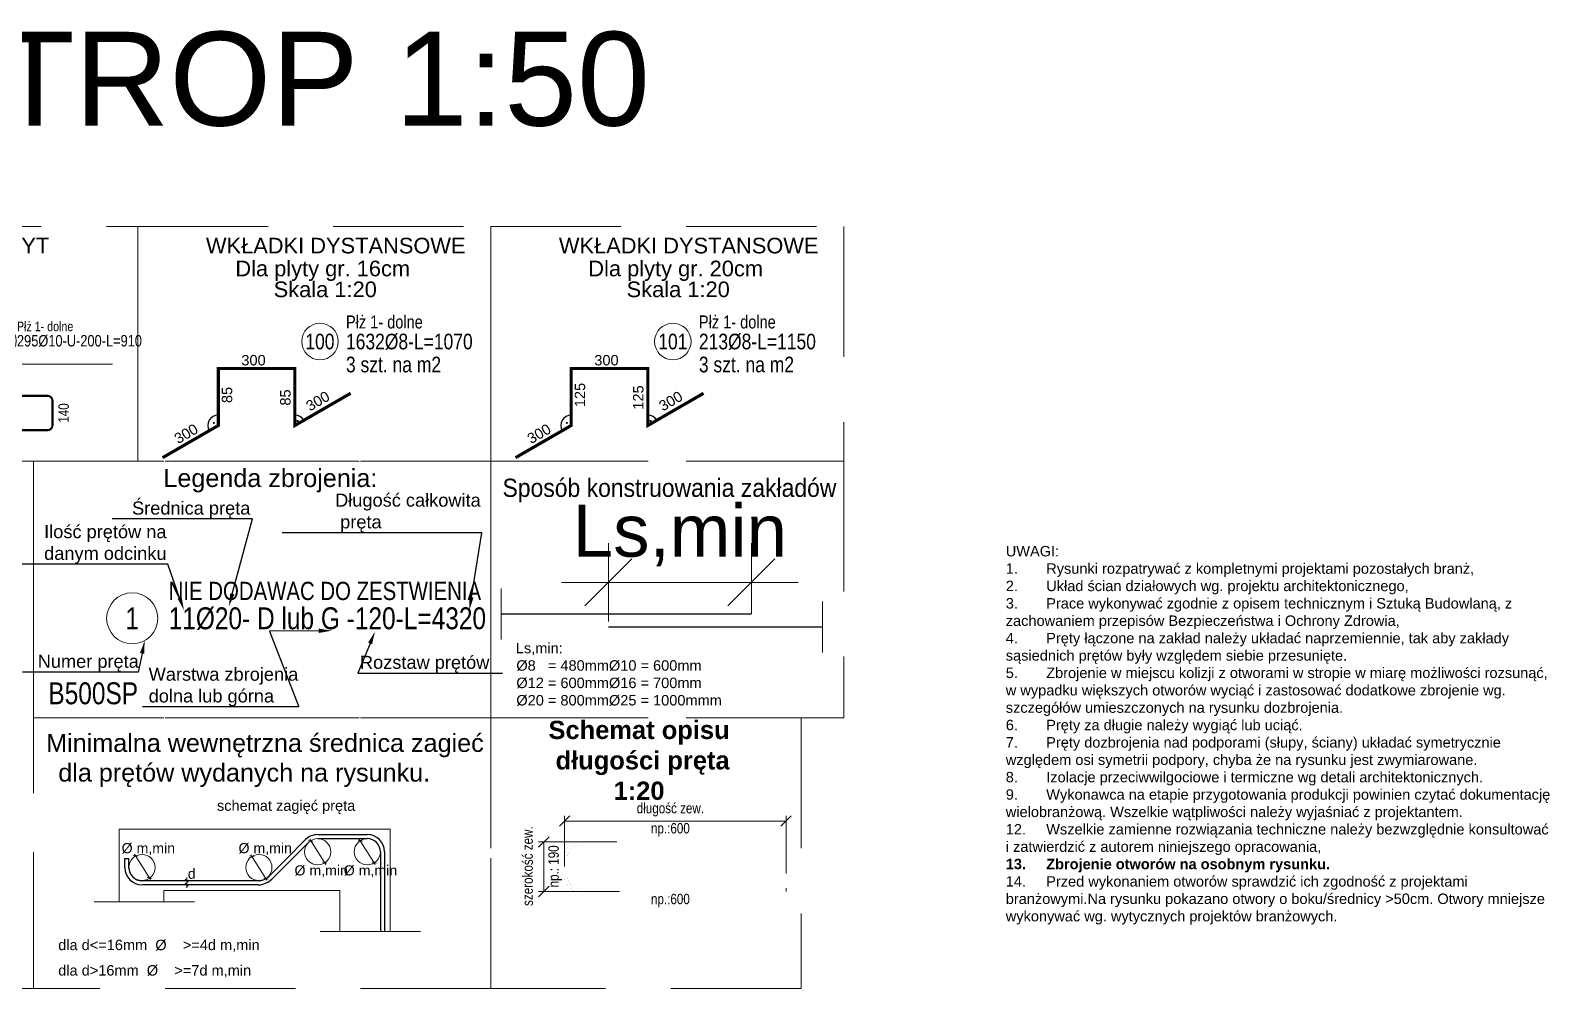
# Model space of a CAD drawing. Header units: millimetres. Extents: x -21220 to 1756793, y -806857 to 86733.
# Drawn here: x 215942 to 221774, y 83057 to 86733 of the extents above; entities that cross this region are included whole.
import ezdxf
from ezdxf import colors
from ezdxf.entities.mleader import LeaderData, LeaderLine
from ezdxf.enums import TextEntityAlignment as Align
from ezdxf.math import Vec2, Vec3

# ---------------------------------------------------------------- set-up
doc = ezdxf.new("R2010")
doc.units = ezdxf.units.MM
doc.header["$LTSCALE"] = 10
doc.header["$MEASUREMENT"] = 0
doc.linetypes.add('DASHED', pattern=[0.75, 0.5, -0.25])
doc.layers.get('Defpoints').update_dxf_attribs({"color": 2, "lineweight": 50})
for name, color, linetype, lineweight in [('e-cad_cienkie', 4, 'Continuous', 9), ('e-cad_opisy', 2, 'Continuous', 18), ('e-cad_prety_widok', 1, 'Continuous', 40), ('e-cad_strzemiona', 6, 'Continuous', 25), ('G-Bloki', 221, 'Continuous', 5), ('G-Cienka', 4, 'Continuous', 9), ('G-Obrys', 3, 'Continuous', 20), ('G-Opisy', 2, 'Continuous', 18), ('G-Przerywana', 8, 'DASHED', 15), ('G-Wymiary', 4, 'Continuous', 9)]:
    doc.layers.add(name, color=color, linetype=linetype, lineweight=lineweight)
doc.layers.add('e-cad_rzutnie', color=61, linetype='Continuous', lineweight=5, plot=False)
doc.layers.add('G-Prety', color=1, linetype='Continuous')
doc.layers.add('G-Pęty', color=1, linetype='Continuous')
doc.styles.add('Arial-GG', font='arial.ttf')
doc.styles.add('e-cad_1', font='arial.ttf')
doc.styles.get("Standard").update_dxf_attribs({"font": 'arial.ttf'})
doc.dimstyles.new('W-1 do 100-GG cm', dxfattribs={"dimscale": 100, "dimtxt": 2, "dimasz": 1.8, "dimexe": 1.5, "dimexo": 0, "dimgap": 0.6, "dimtad": 1, "dimdec": 1, "dimlfac": 0.1, "dimrnd": 0.5, "dimzin": 9, "dimtxsty": 'Arial-GG', "dimblk": 'OBLIQUE', "dimcen": 0, "dimdle": 1, "dimclrd": 4, "dimclre": 4, "dimclrt": 7, "dimadec": 0, "dimazin": 0, "dimtfac": 1, "dimtdec": 1, "dimtix": 1, "dimtmove": 0, "dimatfit": 0, "dimfxl": 1.5, "dimfxlon": 1, "dimlwd": -1, "dimlwe": -1, "dimarcsym": 0})

# ---------------------------------------------------------------- blocks, each defined once
blk = doc.blocks.new('e-cad_ZelbetOpis_6')
blk.add_circle((5, 4.5), 3.5)
at = {"layer": 'e-cad_opisy', "style": 'e-cad_1', "width": 0.8}
blk.add_attdef('NR', text='', height=3, dxfattribs=at).set_placement((5, 3), align=Align.CENTER)
for tag, p in [('OPIS_1', (10, 3)), ('UWAGI', (10, -10))]:
    blk.add_attdef(tag, p, '', height=3, dxfattribs=at)
at = {"layer": 'e-cad_opisy', "style": 'e-cad_1', "width": 0.8, "flags": 1}
for tag, p in [('SREDNICA', (0, -20)), ('DLUGOSC', (0, -25)), ('SZT', (0, -30)), ('GATUNEK_STALI', (0, -35)), ('KLASA_STALI', (0, -40))]:
    blk.add_attdef(tag, p, '', height=3, dxfattribs=at)
at = {"layer": 'e-cad_rzutnie', "style": 'e-cad_1', "width": 0.8}
for tag, p, height in [('POZYCJA', (10, 7), 2.5), ('OPIS_2', (10, -6), 3)]:
    blk.add_attdef(tag, p, '', height=height, dxfattribs=at)
blk = doc.blocks.new('e-cad_ZelbetOpis_7')
blk.add_circle((5, 4.5), 3.5)
at = {"layer": 'e-cad_opisy', "style": 'e-cad_1', "width": 0.8}
blk.add_attdef('NR', text='', height=3, dxfattribs=at).set_placement((5, 3), align=Align.CENTER)
for tag, p in [('OPIS_1', (10, 3)), ('UWAGI', (10, -6))]:
    blk.add_attdef(tag, p, '', height=3, dxfattribs=at)
at = {"layer": 'e-cad_opisy', "style": 'e-cad_1', "width": 0.8, "flags": 1}
for tag, p in [('SREDNICA', (0, -15)), ('DLUGOSC', (0, -20)), ('SZT', (0, -25)), ('GATUNEK_STALI', (0, -30)), ('KLASA_STALI', (0, -35)), ('OPIS_2', (0, -40)), ('KOD', (0, -50)), ('HAK_1', (0, -55)), ('HAK_2', (0, -60)), ('A', (0, -65)), ('B', (0, -70)), ('C', (0, -75)), ('D', (0, -80)), ('E', (0, -85)), ('F', (0, -90)), ('R', (0, -95)), ('HAK_1_DLUGOSC', (0, -100)), ('HAK_2_DLUGOSC', (0, -105)), ('KIERUNEK', (0, -110))]:
    blk.add_attdef(tag, p, '', height=3, dxfattribs=at)
at = {"layer": 'e-cad_rzutnie', "style": 'e-cad_1', "width": 0.8}
blk.add_attdef('POZYCJA', (10, 7), '', height=2.5, dxfattribs=at)
blk = doc.blocks.new('_Oblique')
at = {"color": 0, "linetype": 'ByBlock', "lineweight": -2}
blk.add_line((-0.5, -0.5), (0.5, 0.5), dxfattribs=at)
blk = doc.blocks.new('*D957')
at = {"layer": 'Defpoints', "color": 0, "transparency": 16777216}
for p in [(218709.5, 84615.5), (218709.5, 84494.2), (218160.6, 84444.6)]:
    blk.add_point(p, dxfattribs=at)
at = {"layer": 'G-Wymiary', "color": 4, "transparency": 16777216}
for p, q in [((218160.6, 84465.5), (218160.6, 84765.5)), ((218709.5, 84494.2), (218709.5, 84765.5)), ((218160.6, 84615.5), (217980.6, 84615.5)), ((218160.6, 84615.5), (218709.5, 84615.5)), ((218709.5, 84615.5), (218889.5, 84615.5))]:
    blk.add_line(p, q, dxfattribs=at)
at = {"layer": 'G-Wymiary', "color": 4, "transparency": 16777216, "xscale": 180, "yscale": 180, "zscale": 180}
blk.add_blockref('_Oblique', (218160.6, 84615.5), dxfattribs=at)
at = {"layer": 'G-Wymiary', "color": 4, "transparency": 16777216, "xscale": 180, "yscale": 180, "zscale": 180, "rotation": 180}
blk.add_blockref('_Oblique', (218709.5, 84615.5), dxfattribs=at)
at = {"layer": 'G-Wymiary', "color": 7, "transparency": 16777216, "insert": (218435, 84795.3), "char_height": 200, "attachment_point": 5, "style": 'Arial-GG'}
blk.add_mtext('Ls,min', dxfattribs=at)

msp = doc.modelspace()

# ---------------------------------------------------------------- linework, layer by layer
at = {"layer": 'e-cad_cienkie', "ltscale": 2}
msp.add_lwpolyline([(215647.07, 85331.26), (215717.07, 85452.5), (216256.68, 85452.5)], dxfattribs=at)
at = {"layer": 'e-cad_prety_widok', "ltscale": 4, "const_width": 12}
for points in [[(216449.43, 85093.89), (216663.34, 85217.39), (216663.34, 85436.12), (216957.34, 85436.12), (216957.34, 85217.39), (217171.25, 85340.89)], [(217804.3, 85093.89), (218018.21, 85217.39), (218018.21, 85436.12), (218312.21, 85436.12), (218312.21, 85217.39), (218526.11, 85340.89)]]:
    msp.add_lwpolyline(points, dxfattribs=at)
at = {"layer": 'e-cad_prety_widok', "ltscale": 2}
msp.add_lwpolyline([(215630.88, 85199.26, 8, 8, 0), (216006.88, 85199.26, 8, 8, 0.4142136), (216026.88, 85219.26, 8, 8, 0), (216026.88, 85311.26, 8, 8, 0.4142136), (216006.88, 85331.26, 8, 8, 0), (215630.88, 85331.26, 0, 0, 0)], format="xyseb", dxfattribs=at)
at = {"layer": 'e-cad_strzemiona', "ltscale": 4}
for centre in [(216646.02, 85227.39), (216967.34, 85234.71), (218000.88, 85227.39), (218322.21, 85234.71)]:
    msp.add_circle(centre, 2, dxfattribs=at)
for centre, start, end in [((216663.34, 85217.39), 90, 210.000063), ((216957.34, 85217.39), 29.99998, 89.999948), ((218018.21, 85217.39), 90, 210.000063), ((218312.21, 85217.39), 29.99998, 89.999948)]:
    msp.add_arc(centre, 40, start, end, dxfattribs=at)
at = {"layer": 'G-Cienka', "ltscale": 2}
for p, q in [((217972.9, 83679.85), (218012.9, 83719.85)), ((217992.9, 83524.85), (217992.9, 83719.85)), ((217992.9, 83699.85), (218842.9, 83699.85)), ((218822.9, 83679.85), (218862.9, 83719.85)), ((218842.9, 83498.06), (218842.9, 83719.85)), ((217892.9, 83599.85), (217932.9, 83639.85)), ((218193.04, 83619.85), (217892.9, 83619.85)), ((217912.9, 83619.85), (217912.9, 83429.47)), ((217892.9, 83409.47), (217932.9, 83449.47)), ((218202.84, 83429.47), (217892.9, 83429.47)), ((218842.9, 83429.85), (218842.9, 83441.85))]:
    msp.add_line(p, q, dxfattribs=at)
at = {"layer": 'G-Cienka', "linetype": 'ByBlock'}
for p, q in [((217014.11, 83630.76), (217044.93, 83581.99)), ((217204.36, 83630.76), (217235.18, 83581.99)), ((216341.32, 83572.68), (216372.14, 83523.91)), ((217009.85, 83626.3), (217026.35, 83622.58)), ((217075.76, 83533.22), (217044.93, 83581.99)), ((217200.1, 83626.3), (217216.6, 83622.58)), ((217266, 83533.22), (217235.18, 83581.99)), ((216337.06, 83568.22), (216353.56, 83564.51)), ((216402.96, 83475.15), (216372.14, 83523.91)), ((216784.1, 83565.92), (216800.59, 83562.2)), ((216788.35, 83570.38), (216819.18, 83521.61)), ((216850, 83472.84), (216819.18, 83521.61)), ((217063.52, 83541.4), (217080.01, 83537.68)), ((217253.76, 83541.4), (217270.26, 83537.68)), ((216390.72, 83483.32), (216407.22, 83479.6)), ((216548.04, 83464.87), (216536.09, 83476.83)), ((216548.04, 83449.33), (216536.09, 83461.28)), ((216542.07, 83463.38), (216542.07, 83482.81)), ((216542.07, 83455.31), (216542.07, 83470.85)), ((216542.07, 83462.78), (216542.07, 83443.35)), ((216837.76, 83481.02), (216854.25, 83477.3))]:
    msp.add_line(p, q, dxfattribs=at)
at = {"layer": 'G-Cienka'}
msp.add_line((217300.94, 83424.41), (217300.94, 83294.88), dxfattribs=at)
at = {"layer": 'G-Cienka', "ltscale": 2, "const_width": 0.2}
for points in [[(218842.9, 83429.85), (218046.9, 83429.85, -0.414214), (217992.9, 83483.85), (217992.9, 83565.85, -0.4142131), (218046.9, 83619.85), (218842.9, 83619.85)], [(218842.9, 83441.85), (218046.9, 83441.85, -0.414214), (218004.9, 83483.85), (218004.9, 83565.85, -0.4142131), (218046.9, 83607.85), (218842.9, 83607.85)]]:
    msp.add_lwpolyline(points, format="xyb", dxfattribs=at)
at = {"layer": 'G-Cienka', "linetype": 'Continuous'}
for centre in [(217044.93, 83581.99), (217235.18, 83581.99), (216370.3, 83521.58), (216819.18, 83521.61)]:
    msp.add_circle(centre, 50.22, dxfattribs=at)
at = {"layer": 'G-Obrys', "linetype": 'Continuous'}
for p, q in [((216282.92, 83389.63), (216282.92, 83669.27)), ((217322.47, 83669.27), (217322.47, 83275.83)), ((216454.4, 83433.78), (216454.4, 83389.63)), ((217129.79, 83433.78), (216454.4, 83433.78)), ((217129.79, 83275.83), (217129.79, 83433.78))]:
    msp.add_line(p, q, dxfattribs=at)
at = {"layer": 'G-Obrys'}
msp.add_line((217322.47, 83669.27), (216282.92, 83669.27), dxfattribs=at)
at = {"layer": 'G-Prety', "linetype": 'Continuous'}
for p, q in [((217044.93, 83647.75), (217235.18, 83647.75)), ((217044.93, 83632.21), (217235.18, 83632.21)), ((216924.6, 83554.66), (216998.43, 83628.49)), ((216946.58, 83554.66), (217009.42, 83617.5)), ((217285.4, 83581.99), (217285.4, 83275.83)), ((217300.94, 83581.99), (217300.94, 83275.83)), ((216304.45, 83520.9), (216304.45, 83556.71)), ((216304.45, 83556.71), (216319.99, 83556.71)), ((216319.99, 83518.33), (216319.99, 83556.71)), ((216858.3, 83488.36), (216924.6, 83554.66)), ((216869.29, 83477.37), (216946.58, 83554.66)), ((216816.03, 83470.85), (216370.14, 83470.85)), ((216816.03, 83455.31), (216370.46, 83455.31))]:
    msp.add_line(p, q, dxfattribs=at)
for centre, radius, start, end in [((217044.93, 83581.99), 65.76, 90, 135), ((217235.18, 83581.99), 65.76, 0, 90), ((217235.18, 83581.99), 50.22, 0, 90), ((216370.46, 83521.07), 65.76, 180, 270), ((216370.14, 83521.07), 50.22, 180, 270.000839), ((216370.14, 83521.07), 50.14, 180, 270.000839), ((216816.03, 83530.63), 59.78, 270, 315), ((216816.03, 83530.63), 75.33, 270, 315)]:
    msp.add_arc(centre, radius, start, end, dxfattribs=at)
at = {"layer": 'G-Przerywana', "ltscale": 100}
for p, q in [((216186.59, 83389.63), (216571.94, 83389.63)), ((217054.65, 83275.83), (217440, 83275.83))]:
    msp.add_line(p, q, dxfattribs=at)
for points in [[(214733.63, 85980.15), (216354.2, 85980.15), (216354.2, 85080.88), (214733.63, 85080.88)], [(216354.2, 85980.15), (217709.06, 85980.15), (217709.06, 85080.88), (216354.2, 85080.88)], [(217709.06, 85980.15), (219063.93, 85980.15), (219063.93, 85080.88), (217709.06, 85080.88)], [(214733.63, 85080.88), (215954.2, 85080.88), (215954.2, 83056.98), (214733.63, 83056.98)], [(215954.2, 85080.88), (217709.06, 85080.88), (217709.06, 84095.15), (215954.2, 84095.15)], [(219063.93, 84095.15), (217709.06, 84095.15), (217709.06, 85080.88), (219063.93, 85080.88)], [(215954.2, 84095.15), (217709.06, 84095.15), (217709.06, 83056.98), (215954.2, 83056.98)], [(217709.06, 84095.15), (218900.27, 84095.15), (218900.27, 83056.98), (217709.06, 83056.98)]]:
    msp.add_lwpolyline(points, close=True, dxfattribs=at)
for points in [[(217748.93, 84396.49), (217748.93, 84591.92)], [(218982.28, 84346.88), (218982.28, 84542.31)]]:
    msp.add_lwpolyline(points, dxfattribs=at)
at = {"layer": 'G-Pęty', "const_width": 5}
for points in [[(217748.93, 84494.21), (218709.5, 84494.21)], [(218982.28, 84444.6), (218160.6, 84444.6)]]:
    msp.add_lwpolyline(points, dxfattribs=at)

# ---------------------------------------------------------------- block references
at = {"layer": 'G-Bloki', "ltscale": 2}
ref = msp.add_blockref('e-cad_ZelbetOpis_7', (215717.07, 85452.5), dxfattribs=dict(at, xscale=20, yscale=20, zscale=20))
ref.add_attrib('OPIS_1', '295%%c10-U-200-L=910', (215890.4, 85520.5), dxfattribs={"layer": 'e-cad_opisy', "height": 43.9982, "style": 'e-cad_1', "width": 0.8})
ref.add_attrib('NR', '201', dxfattribs={"layer": 'e-cad_opisy', "height": 43.998, "style": 'e-cad_1', "width": 0.8}).set_placement((215817.07, 85520.5), align=Align.CENTER)
ref.add_attrib('POZYCJA', 'Płż 1- dolne', (215890.4, 85579.17), dxfattribs={"layer": 'e-cad_rzutnie', "height": 36.6652, "style": 'e-cad_1', "width": 0.8})
at = {"layer": 'G-Bloki', "ltscale": 4}
ref = msp.add_blockref('e-cad_ZelbetOpis_7', (216953.33, 85449.5), dxfattribs=dict(at, xscale=20, yscale=20, zscale=20))
ref.add_attrib('OPIS_1', '1632%%c8-L=1070', (217153.33, 85509.5), dxfattribs={"layer": 'e-cad_opisy', "height": 60, "style": 'e-cad_1', "width": 0.8})
ref.add_attrib('NR', '100', dxfattribs={"layer": 'e-cad_opisy', "height": 60, "style": 'e-cad_1', "width": 0.8}).set_placement((217053.33, 85509.5), align=Align.CENTER)
ref.add_attrib('POZYCJA', 'Płż 1- dolne', (217153.33, 85589.5), dxfattribs={"layer": 'e-cad_rzutnie', "height": 50, "style": 'e-cad_1', "width": 0.8})
ref.add_attrib('UWAGI', '3 szt. na m2', (217153.33, 85421.28), dxfattribs={"layer": 'e-cad_opisy', "height": 60, "style": 'e-cad_1', "width": 0.8})
ref = msp.add_blockref('e-cad_ZelbetOpis_7', (218308.19, 85449.5), dxfattribs=dict(at, xscale=20, yscale=20, zscale=20))
ref.add_attrib('OPIS_1', '213%%c8-L=1150', (218508.19, 85509.5), dxfattribs={"layer": 'e-cad_opisy', "height": 60, "style": 'e-cad_1', "width": 0.8})
ref.add_attrib('NR', '101', dxfattribs={"layer": 'e-cad_opisy', "height": 60, "style": 'e-cad_1', "width": 0.8}).set_placement((218408.19, 85509.5), align=Align.CENTER)
ref.add_attrib('POZYCJA', 'Płż 1- dolne', (218508.19, 85589.5), dxfattribs={"layer": 'e-cad_rzutnie', "height": 50, "style": 'e-cad_1', "width": 0.8})
ref.add_attrib('UWAGI', '3 szt. na m2', (218508.19, 85421.28), dxfattribs={"layer": 'e-cad_opisy', "height": 60, "style": 'e-cad_1', "width": 0.8})
at = {"layer": 'G-Bloki', "ltscale": 2}
ref = msp.add_blockref('e-cad_ZelbetOpis_6', (216192.74, 84351.67), dxfattribs=dict(at, xscale=28, yscale=28, zscale=28))
ref.add_attrib('OPIS_1', '11%%c20- D lub G -120-L=4320', (216472.74, 84435.67), dxfattribs={"layer": 'e-cad_opisy', "height": 84, "style": 'e-cad_1', "width": 0.8})
ref.add_attrib('OPIS_2', 'B500SP', (216010.92, 84147.88), dxfattribs={"layer": 'e-cad_rzutnie', "height": 84, "style": 'e-cad_1', "width": 0.8})
ref.add_attrib('NR', '1', dxfattribs={"layer": 'e-cad_opisy', "height": 84, "style": 'e-cad_1', "width": 0.8}).set_placement((216332.74, 84435.67), align=Align.CENTER)
ref.add_attrib('POZYCJA', 'NIE DODAWAC DO ZESTWIENIA', (216472.74, 84547.67), dxfattribs={"layer": 'e-cad_rzutnie', "height": 70, "style": 'e-cad_1', "width": 0.8})

# ---------------------------------------------------------------- texts
at = {"layer": 'e-cad_opisy', "ltscale": 4, "style": 'Arial-GG'}
for s, p in [('DOZBROJENIA PŁYT', (215185.52, 85877.56)), ('WKŁADKI DYSTANSOWE', (216615.85, 85877.56)), ('WKŁADKI DYSTANSOWE', (217970.72, 85877.56)), ('Dla plyty gr. 16cm', (216728.82, 85789.7)), ('Dla plyty gr. 20cm', (218083.69, 85789.7)), ('Skala 1:20', (216875.85, 85709.7)), ('Skala 1:20', (218230.72, 85709.7))]:
    msp.add_text(s, height=60, dxfattribs=at).set_placement(p)
for p in [(216798.52, 85467.86), (218153.38, 85467.86)]:
    msp.add_text('300', height=40, dxfattribs=at).set_placement(p, align=Align.MIDDLE_CENTER)
for s, rotation, p in [('85', 90, (216696.71, 85334.42)), ('85', 90, (216920.57, 85324.79)), ('300', 29.99998, (217045.13, 85311.28)), ('125', 90, (218051.57, 85334.42)), ('125', 90, (218275.43, 85324.79)), ('300', 29.99998, (218399.99, 85311.28)), ('300', 30.000063, (216539.62, 85185.88)), ('300', 30.000063, (217894.49, 85185.88))]:
    msp.add_text(s, height=40, rotation=rotation, dxfattribs=at).set_placement(p, align=Align.MIDDLE_CENTER)
at = {"layer": 'e-cad_opisy', "ltscale": 2, "style": 'e-cad_1', "width": 0.8}
msp.add_text('140', height=40, rotation=90, dxfattribs=at).set_placement((216069.5, 85265.26), align=Align.MIDDLE_CENTER)
at = {"layer": 'e-cad_opisy', "ltscale": 0.8, "style": 'e-cad_1', "width": 0.8}
for s, rotation, p in [('długość zew.', 359.999903, (218398.77, 83749.38)), ('np.:600', 359.999903, (218398.77, 83672.19)), ('szerokość zew.', 89.999903, (217850.55, 83526.88)), ('np.: 190', 89.999903, (217950.29, 83525.86)), ('np.:600', 359.999903, (218398.77, 83400.81))]:
    msp.add_text(s, height=40, rotation=rotation, dxfattribs=at).set_placement(p, align=Align.MIDDLE_CENTER)
at = {"layer": 'G-Opisy', "style": 'Arial-GG'}
for s, p in [('Legenda zbrojenia:', (216452.58, 84981.32)), ('Minimalna wewnętrzna średnica zagieć ', (216002.57, 83965.01)), ('dla prętów wydanych na rysunku.', (216048.98, 83851.23))]:
    msp.add_text(s, height=69.12, rotation=0.000009, dxfattribs=at).set_placement(p)
at = {"layer": 'G-Opisy', "style": 'Arial-GG', "width": 0.9}
msp.add_text('Sposób konstruowania zakładów', height=70, dxfattribs=at).set_placement((218395.17, 84922.33), align=Align.BOTTOM_CENTER)
at = {"layer": 'G-Opisy', "style": 'Arial-GG'}
for s, p in [('schemat zagięć pręta', (216658.07, 83739.11)), ('dla d<=16mm  %%C    >=4d m,min    ', (216048.74, 83204.51)), ('dla d>16mm  %%C    >=7d m,min   ', (216048.74, 83107.02))]:
    msp.add_text(s, height=40, dxfattribs=at).set_placement(p)
for s, p in [('%%C m,min', (216394.75, 83595.83)), ('%%C m,min', (216843.53, 83595.83)), ('d', (216561.38, 83497.71)), ('%%C m,min', (217058.32, 83510.55)), ('%%C m,min', (217247.5, 83510.55))]:
    msp.add_text(s, height=38.88, dxfattribs=at).set_placement(p, align=Align.MIDDLE_CENTER)
at = {"layer": 'G-Opisy', "color": 2, "insert": (207680.55, 86362.65), "char_height": 360, "width": 18382.3834, "attachment_point": 7, "style": 'Arial-GG'}
msp.add_mtext('\\pi7789;STROP 1:50', dxfattribs=at)
at = {"layer": 'G-Opisy', "char_height": 40, "style": 'Arial-GG'}
for s, insert, width, attachment_point in [('UWAGI:\\P1.       Rysunki rozpatrywać z kompletnymi projektami pozostałych branż,\\P2.       Układ ścian działowych wg. projektu architektonicznego,\\P3.       Prace wykonywać zgodnie z opisem technicznym i Sztuką Budowlaną, z zachowaniem przepisów Bezpieczeństwa i Ochrony Zdrowia,\\P4.       Pręty łączone na zakład należy układać naprzemiennie, tak aby zakłady sąsiednich prętów były względem siebie przesunięte.\\P5.       Zbrojenie w miejscu kolizji z otworami w stropie w miarę możliwości rozsunąć, w wypadku większych otworów wyciąć i zastosować dodatkowe zbrojenie wg. szczegółów umieszczonych na rysunku dozbrojenia.\\P6.       Pręty za długie należy wygiąć lub uciąć.\\P7.       Pręty dozbrojenia nad podporami (słupy, ściany) układać symetrycznie względem osi symetrii podpory, chyba że na rysunku jest zwymiarowane. \\P8.       Izolacje przeciwwilgociowe i termiczne wg detali architektonicznych.\\P9.       Wykonawca na etapie przygotowania produkcji powinien czytać dokumentację wielobranżową. Wszelkie wątpliwości należy wyjaśniać z projektantem.\\P12.     Wszelkie zamienne rozwiązania techniczne należy bezwzględnie konsultować i zatwierdzić z autorem niniejszego opracowania,\\P{\\fArial|b1|i0|c238|p34;13.     Zbrojenie otworów na osobnym rysunku.}\\P14.     Przed wykonaniem otworów sprawdzić ich zgodność z projektami branżowymi.Na rysunku pokazano otwory o boku/średnicy >50cm. Otwory mniejsze wykonywać wg. wytycznych projektów branżowych.', (219686.24, 84029.02), 2095.4853, 4), ('{\\fArial|b0|i0|c0|p34;\\W7.46573; }Ls,min: \\P{\\fArial|b0|i0|c0|p34;\\W7.58348; }Ø8   = 480mmØ10 = 600mm\\P{\\fArial|b0|i0|c0|p34;\\W7.58348; }Ø12 = 600mmØ16 = 700mm\\P{\\fArial|b0|i0|c0|p34;\\W7.58348; }Ø20 = 800mmØ25 = 1000mmm', (217689.66, 84383.29), 1374.5158, 1)]:
    msp.add_mtext(s, dxfattribs=dict(at, insert=insert, width=width, attachment_point=attachment_point))
at = {"layer": 'G-Opisy', "color": 2, "insert": (218278.47, 83932.31), "char_height": 70, "width": 1243.5983, "attachment_point": 5}
msp.add_mtext('{\\fArial|b1|i0|c238|p34;Schemat opisu\\P długości pręta\\P1:20}', dxfattribs=at)

# ---------------------------------------------------------------- dimensions: what is measured, and where the dimension line sits
at = {"layer": 'G-Wymiary'}
dim = msp.add_linear_dim(base=(218709.5, 84615.51), p1=(218160.6, 84444.6), p2=(218709.5, 84494.21), text='Ls,min', dimstyle='W-1 do 100-GG cm', dxfattribs=at)
dim.commit()
dim.dimension.update_dxf_attribs({"geometry": '*D957', "text_midpoint": (218435.05, 84795.29)})

# ---------------------------------------------------------------- leaders
at = {"layer": 'G-Wymiary', "ltscale": 2}
ml = msp.add_multileader_mtext('Standard', dxfattribs=at)
ml.set_content('Średnica pręta', color=2, style='Arial-GG')
ml.set_leader_properties(color=4)
ml.build(insert=Vec2(0, 0))
ml.multileader.update_dxf_attribs({"text_left_attachment_type": 5, "text_right_attachment_type": 5, "dogleg_length": 5, "arrow_head_size": 50})
ctx = ml.context
ctx.base_point, ctx.char_height, ctx.arrow_head_size, ctx.landing_gap_size, ctx.plane_origin = Vec3(216334.21, 84858.8), 50, 50, 4, Vec3(216704.1, 84523.27)
ctx.left_attachment, ctx.right_attachment, ctx.text_align_type = 5, 5, 2
notes = []
notes.append((ctx, [(0, (1, 1, 0), (216794.4, 84858.8), (-1, 0), 4, [(0, [(216704.1, 84523.27)], 0, [])])]))
ctx.mtext.insert, ctx.mtext.alignment, ctx.mtext.line_spacing_style, ctx.mtext.flow_direction = Vec3(216786.4, 84925.47), 3, 2, 5
ml = msp.add_multileader_mtext('Standard', dxfattribs=at)
ml.set_content('Długość całkowita\\P pręta', color=2, style='Arial-GG')
ml.set_leader_properties(color=4)
ml.build(insert=Vec2(0, 0))
ml.multileader.update_dxf_attribs({"text_left_attachment_type": 5, "text_right_attachment_type": 5, "dogleg_length": 5, "arrow_head_size": 50})
ctx = ml.context
ctx.base_point, ctx.char_height, ctx.arrow_head_size, ctx.landing_gap_size, ctx.plane_origin = Vec3(217107.75, 84805.96), 50, 50, 4, Vec3(217768.96, 84599.16)
ctx.left_attachment, ctx.right_attachment = 5, 5
notes.append((ctx, [(0, (1, 1, 0), (217674.43, 84805.96), (-1, 0), 8, [(0, [(217626.99, 84509.19)], 0, [])])]))
ctx.mtext.insert, ctx.mtext.line_spacing_style, ctx.mtext.flow_direction = Vec3(217111.75, 84955.96), 2, 5
ml = msp.add_multileader_mtext('Standard', dxfattribs=at)
ml.set_content('Ilość prętów na \\Pdanym odcinku', color=2, style='Arial-GG')
ml.set_leader_properties(color=4)
ml.build(insert=Vec2(0, 0))
ml.multileader.update_dxf_attribs({"text_left_attachment_type": 5, "text_right_attachment_type": 5, "dogleg_length": 5, "arrow_head_size": 50})
ctx = ml.context
ctx.base_point, ctx.char_height, ctx.arrow_head_size, ctx.landing_gap_size, ctx.plane_origin = Vec3(215990.73, 84685.08), 50, 50, 4, Vec3(216563.56, 84478.28)
ctx.left_attachment, ctx.right_attachment = 5, 5
notes.append((ctx, [(0, (1, 1, 0), (216469.14, 84685.08), (-1, 0), 8, [(0, [(216531.51, 84508.99)], 0, [])])]))
ctx.mtext.insert, ctx.mtext.line_spacing_style, ctx.mtext.flow_direction = Vec3(215994.73, 84835.08), 2, 5
ml = msp.add_multileader_mtext('Standard', dxfattribs=at)
ml.set_content('Numer pręta', color=2, style='Arial-GG')
ml.set_leader_properties(color=4)
ml.build(insert=Vec2(0, 0))
ml.multileader.update_dxf_attribs({"text_left_attachment_type": 5, "text_right_attachment_type": 5, "dogleg_length": 5, "arrow_head_size": 50})
ctx = ml.context
ctx.base_point, ctx.char_height, ctx.arrow_head_size, ctx.landing_gap_size, ctx.plane_origin = Vec3(215966.05, 84271.08), 50, 50, 4, Vec3(215761.61, 84431.28)
ctx.left_attachment, ctx.right_attachment = 5, 5
notes.append((ctx, [(0, (1, 1, 0), (216355.96, 84271.08), (-1, 0), 2, [(0, [(216380.71, 84391.99)], 0, [])])]))
ctx.mtext.insert, ctx.mtext.line_spacing_style, ctx.mtext.flow_direction = Vec3(215970.05, 84337.74), 2, 5
ml = msp.add_multileader_mtext('Standard', dxfattribs=at)
ml.set_content('Warstwa zbrojenia\\Pdolna lub górna', color=2, style='Arial-GG')
ml.set_leader_properties(color=4)
ml.build(insert=Vec2(0, 0))
ml.multileader.update_dxf_attribs({"text_left_attachment_type": 5, "text_right_attachment_type": 5, "dogleg_length": 5, "arrow_head_size": 50})
ctx = ml.context
ctx.base_point, ctx.char_height, ctx.arrow_head_size, ctx.landing_gap_size, ctx.plane_origin = Vec3(216391.88, 84138.17), 50, 50, 4, Vec3(216378.42, 84298.37)
ctx.left_attachment, ctx.right_attachment = 5, 5
notes.append((ctx, [(1, (1, 1, 0), (216972.58, 84138.17), (-1, 0), 2, [(1, [(217098.81, 84430.11), (216859.39, 84428.15)], 0, [])])]))
ctx.mtext.insert, ctx.mtext.line_spacing_style, ctx.mtext.flow_direction = Vec3(216395.88, 84288.17), 2, 5
ml = msp.add_multileader_mtext('Standard', dxfattribs=at)
ml.set_content('Rozstaw prętów', color=2, style='Arial-GG')
ml.set_leader_properties(color=4)
ml.build(insert=Vec2(0, 0))
ml.multileader.update_dxf_attribs({"text_left_attachment_type": 5, "text_right_attachment_type": 5, "dogleg_length": 5, "arrow_head_size": 50})
ctx = ml.context
ctx.base_point, ctx.char_height, ctx.arrow_head_size, ctx.landing_gap_size, ctx.plane_origin = Vec3(217203.02, 84267.07), 50, 50, 4, Vec3(217109.22, 84427.27)
ctx.left_attachment, ctx.right_attachment = 5, 5
notes.append((ctx, [(0, (1, 1, 0), (217199.02, 84267.07), (1, 0), 4, [(0, [(217265, 84427.27)], 0, [])])]))
ctx.mtext.insert, ctx.mtext.line_spacing_style, ctx.mtext.flow_direction = Vec3(217207.02, 84333.74), 2, 5
for ctx, leaders in notes:
    for number, flags, end, landing, length, lines in leaders:
        leader = LeaderData()
        leader.index, (leader.has_last_leader_line, leader.has_dogleg_vector, leader.attachment_direction) = number, flags
        leader.last_leader_point, leader.dogleg_vector, leader.dogleg_length = Vec3(end), Vec3(landing), length
        for number, points, colour, breaks in lines:
            line = LeaderLine()
            line.index, line.vertices, line.color, line.breaks = number, Vec3.list(points), colors.encode_raw_color(colour), breaks
            leader.lines.append(line)
        ctx.leaders.append(leader)

doc.saveas('drawing.dxf')
